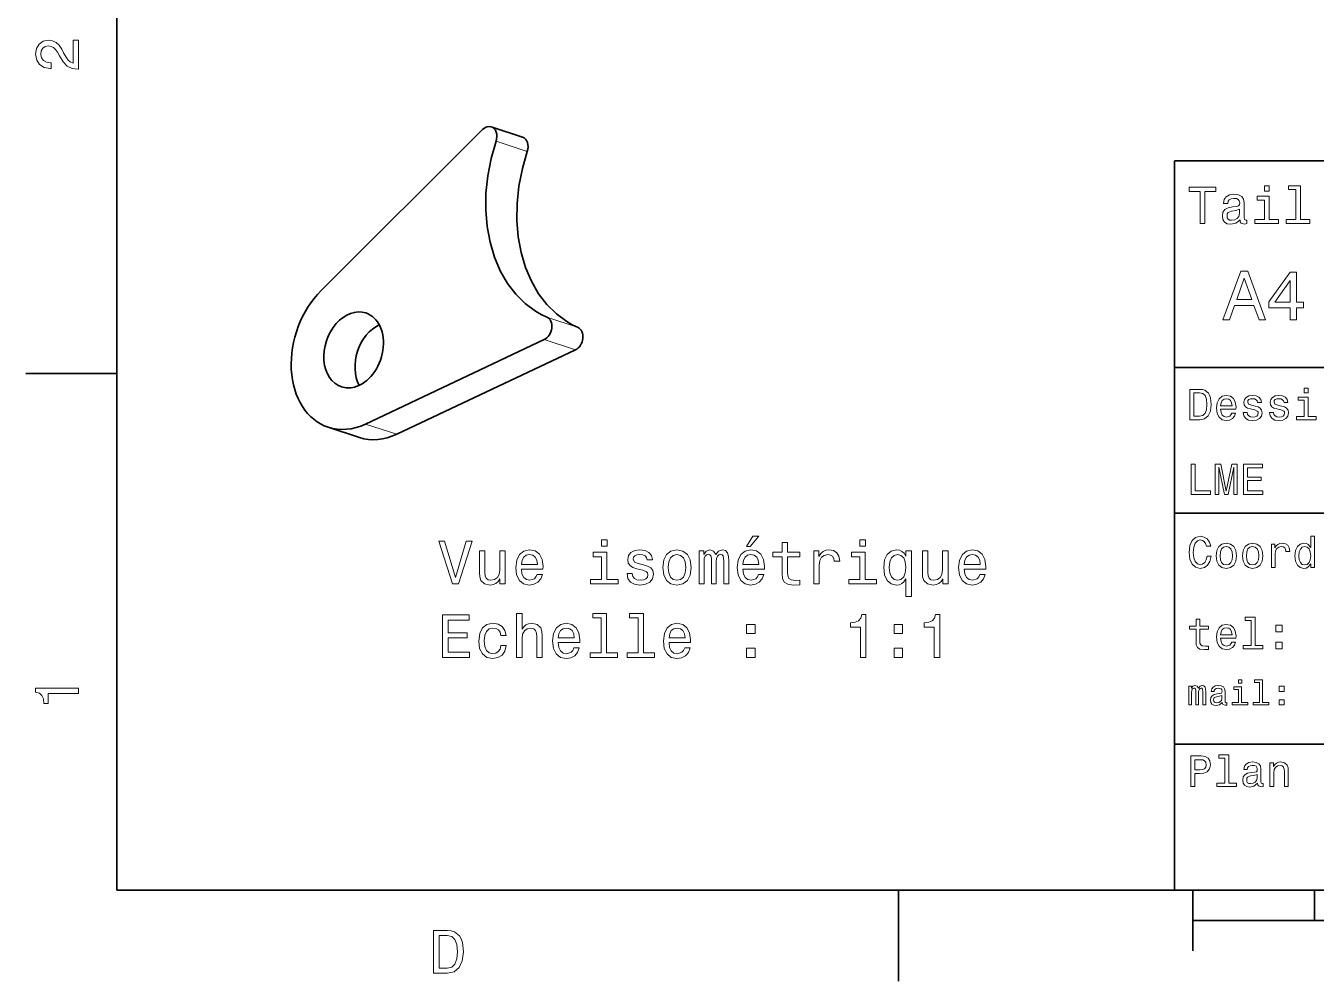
# Model space of a CAD drawing. Extents: x 0 to 297, y 0 to 210.
# Drawn here: x 2.5 to 108.7, y 2.5 to 81.1 of the extents above; entities that cross this region are included whole.
import ezdxf

# ---------------------------------------------------------------- set-up
doc = ezdxf.new("R2010")
doc.units = 0

msp = doc.modelspace()

# ---------------------------------------------------------------- linework, layer by layer
at = {"color": 7, "lineweight": 35}
for p, q in [((10, 200), (10, 10)), ((97, 10), (97, 70)), ((97, 70), (287, 70)), ((97, 53), (162, 53)), ((97, 41), (162, 41)), ((97, 22), (162, 22)), ((10, 10), (287, 10)), ((97, 10), (287, 10)), ((98.5, 7.5), (198.5, 7.5))]:
    msp.add_line(p, q, dxfattribs=at)
at = {"color": 7, "lineweight": 35, "ltscale": 0.469437}
msp.add_line((40.081333, 72.571098), (26.785742, 59.311348), dxfattribs=at)
at = {"color": 7, "lineweight": 35, "ltscale": 0.067528}
for p, q in [((43.36031, 71.947716), (40.794922, 72.793236)), ((29.937737, 47.227547), (27.372349, 48.073063))]:
    msp.add_line(p, q, dxfattribs=at)
at = {"color": 7, "lineweight": 13, "ltscale": 0.067528}
for p, q in [((43.747643, 70.766594), (41.182255, 71.612106)), ((47.925758, 56.286495), (45.360374, 57.132011)), ((47.713638, 54.443577), (45.148251, 55.289093)), ((30.446621, 48.337955), (33.012009, 47.492435))]:
    msp.add_line(p, q, dxfattribs=at)
at = {"color": 7, "lineweight": 35, "ltscale": 0.406553}
for p, q in [((30.446621, 48.337955), (45.148251, 55.289093)), ((33.012009, 47.492435), (47.713638, 54.443577))]:
    msp.add_line(p, q, dxfattribs=at)
at = {"color": 7, "lineweight": 35, "ltscale": 0.1875}
for p, q in [((10, 52.5), (2.5, 52.5)), ((74.300003, 10), (74.300003, 2.5))]:
    msp.add_line(p, q, dxfattribs=at)
at = {"color": 7, "lineweight": 35, "ltscale": 0.125}
msp.add_line((98.5, 10), (98.5, 5), dxfattribs=at)
at = {"color": 7, "lineweight": 35, "ltscale": 0.0625}
msp.add_line((108.5, 10), (108.5, 7.5), dxfattribs=at)
at = {"color": 7, "lineweight": 13}
for points in [[(6.833213, 77.519447), (6.833213, 79.925072), (6.399496, 79.925072), (6.399496, 78.023773), (6.162464, 78.129684), (5.965778, 78.311241), (5.607709, 78.871033), (5.456412, 79.168587), (5.239553, 79.501442), (4.987392, 79.738472), (4.689842, 79.874641), (4.351945, 79.925072), (3.928314, 79.839333), (3.595461, 79.602303), (3.383646, 79.239189), (3.307997, 78.770172), (3.393732, 78.286018), (3.630764, 77.91787), (4.009006, 77.680832), (4.508286, 77.600143), (4.578891, 77.600143), (4.578891, 78.059074), (4.538545, 78.059074), (4.195605, 78.104462), (3.943444, 78.240631), (3.782061, 78.457489), (3.726585, 78.744957), (3.777017, 79.03746), (3.903098, 79.254318), (4.099784, 79.395531), (4.346902, 79.445961), (4.578891, 79.41066), (4.775577, 79.314842), (4.947046, 79.153458), (5.098343, 78.931557), (5.259727, 78.634003), (5.572406, 78.139771), (5.90526, 77.791786), (6.308718, 77.585014), (6.818084, 77.519447)], [(104.786743, 67.940918), (104.384727, 67.940918), (104.384727, 67.508644), (104.786743, 67.508644)], [(106.969742, 67.621033), (106.969742, 65.157059), (106.187317, 65.157059), (106.187317, 64.837173), (108.128242, 64.837173), (108.128242, 65.157059), (107.350143, 65.157059), (107.350143, 67.940918), (106.373199, 67.940918), (106.373199, 67.621033)], [(99.102303, 64.837173), (99.5, 64.837173), (99.5, 67.47406), (100.407784, 67.47406), (100.407784, 67.837173), (98.190201, 67.837173), (98.190201, 67.47406), (99.102303, 67.47406)], [(102.387611, 65.139771), (102.387611, 65.126801), (102.409225, 64.979828), (102.47406, 64.876076), (102.746399, 64.793945), (102.958214, 64.828529), (102.958214, 65.122475), (102.867432, 65.109505), (102.746399, 65.165703), (102.724785, 65.338615), (102.724785, 66.540344), (102.672913, 66.84726), (102.521614, 67.0634), (102.257927, 67.193085), (101.886169, 67.240631), (101.523056, 67.188759), (101.255043, 67.041786), (101.086456, 66.812675), (101.030258, 66.510086), (101.030258, 66.484146), (101.371758, 66.484146), (101.402016, 66.665703), (101.497116, 66.795387), (101.65274, 66.873199), (101.873199, 66.903458), (102.085014, 66.881844), (102.236313, 66.817001), (102.327087, 66.704605), (102.357346, 66.548988), (102.340057, 66.367432), (102.270897, 66.276657), (102.097984, 66.233429), (101.773773, 66.198845), (101.402016, 66.121033), (101.138329, 65.982704), (100.982712, 65.766571), (100.935158, 65.446686), (100.978386, 65.161385), (101.112389, 64.949562), (101.328529, 64.815559), (101.626801, 64.768013), (102.028816, 64.858788)], [(104.773773, 65.157059), (104.773773, 67.080688), (103.796829, 67.080688), (103.796829, 66.756485), (104.393372, 66.756485), (104.393372, 65.157059), (103.615273, 65.157059), (103.615273, 64.837173), (105.560516, 64.837173), (105.560516, 65.157059)], [(102.344383, 65.649857), (102.292511, 65.425072), (102.154182, 65.252159), (101.946686, 65.139771), (101.691643, 65.100861), (101.527374, 65.122475), (101.41066, 65.191643), (101.337173, 65.312675), (101.315559, 65.481262), (101.332855, 65.632561), (101.402016, 65.740631), (101.678673, 65.861671), (102.028816, 65.913544), (102.344383, 66.017288)], [(100.982712, 56.9049), (101.51297, 56.9049), (101.933716, 58.080692), (103.530258, 58.080692), (103.951012, 56.9049), (104.492798, 56.9049), (103.028816, 60.910664), (102.440926, 60.910664)], [(106.521614, 56.9049), (107.040344, 56.9049), (107.040344, 57.896255), (107.610954, 57.896255), (107.610954, 58.357349), (107.040344, 58.357349), (107.040344, 60.818443), (106.515854, 60.818443), (104.763687, 58.403458), (104.763687, 57.896255), (106.521614, 57.896255)], [(102.118156, 58.570606), (102.734871, 60.334293), (103.351585, 58.570606)], [(105.247841, 58.357349), (106.521614, 60.149857), (106.521614, 58.357349)], [(99.080688, 51.190563), (98.248558, 51.190563), (98.248558, 48.690563), (99.080688, 48.690563), (99.473343, 48.769814), (99.765129, 49.011169), (99.945244, 49.40382), (100.010086, 49.940563), (99.952446, 50.488113), (99.880402, 50.70425), (99.779541, 50.877163), (99.487755, 51.111313), (99.296829, 51.168949)], [(107.992798, 51.27702), (107.657784, 51.27702), (107.657784, 50.916786), (107.992798, 50.916786)], [(99.055473, 50.891571), (99.329254, 50.837536), (99.516571, 50.671829), (99.628242, 50.376442), (99.664268, 49.940563), (99.624641, 49.519093), (99.51297, 49.223705), (99.322044, 49.047192), (99.055473, 48.989555), (98.583572, 48.989555), (98.583572, 50.891571)], [(100.784584, 49.565922), (102.052597, 49.565922), (102.056198, 49.713619), (101.998558, 50.127884), (101.840057, 50.437683), (101.587898, 50.625), (101.252884, 50.693443), (100.925072, 50.621399), (100.672913, 50.41967), (100.510803, 50.091862), (100.453171, 49.659584), (100.507202, 49.216499), (100.669312, 48.892292), (100.91787, 48.690563), (101.242073, 48.62212), (101.523056, 48.668949), (101.753601, 48.791428), (101.922913, 48.98595), (102.020172, 49.245319), (101.706772, 49.245319), (101.64193, 49.101227), (101.548271, 48.993156), (101.2817, 48.9067), (101.07637, 48.946327), (100.921471, 49.072407), (100.820602, 49.27774), (100.784584, 49.555115)], [(100.784584, 49.832493), (100.824211, 50.081055), (100.921471, 50.264771), (101.069168, 50.376442), (101.263687, 50.416069), (101.454613, 50.376442), (101.602303, 50.264771), (101.69236, 50.081055), (101.724785, 49.832493)], [(103.623199, 49.818085), (103.317001, 49.890129), (103.090057, 49.972984), (103.014412, 50.142292), (103.036026, 50.261169), (103.111671, 50.347622), (103.234146, 50.401657), (103.41066, 50.423271), (103.579971, 50.401657), (103.713257, 50.336815), (103.799713, 50.239555), (103.835732, 50.109871), (104.145531, 50.109871), (104.145531, 50.117077), (104.091499, 50.351227), (103.943802, 50.534943), (103.713257, 50.650219), (103.41066, 50.693443), (103.104469, 50.650219), (102.881126, 50.531342), (102.740631, 50.354828), (102.697403, 50.131485), (102.729828, 49.915348), (102.830688, 49.76405), (102.996399, 49.655983), (103.237755, 49.580334), (103.590775, 49.493877), (103.806915, 49.40382), (103.864555, 49.331772), (103.886169, 49.223705), (103.853745, 49.09042), (103.767288, 48.989555), (103.626801, 48.924713), (103.439484, 48.903099), (103.241356, 48.924713), (103.09726, 49.000362), (103, 49.122841), (102.960373, 49.292149), (102.654175, 49.292149), (102.704613, 49.003963), (102.852303, 48.795029), (103.086456, 48.668949), (103.41066, 48.62212), (103.749283, 48.668949), (103.997841, 48.795029), (104.149139, 48.996758), (104.203171, 49.259727), (104.163544, 49.486671), (104.051872, 49.641571), (103.868156, 49.742435)], [(105.791786, 49.818085), (105.485588, 49.890129), (105.258644, 49.972984), (105.182999, 50.142292), (105.204613, 50.261169), (105.280258, 50.347622), (105.40274, 50.401657), (105.579254, 50.423271), (105.748558, 50.401657), (105.881844, 50.336815), (105.9683, 50.239555), (106.004326, 50.109871), (106.314117, 50.109871), (106.314117, 50.117077), (106.260086, 50.351227), (106.112396, 50.534943), (105.881844, 50.650219), (105.579254, 50.693443), (105.273056, 50.650219), (105.049713, 50.531342), (104.909225, 50.354828), (104.865997, 50.131485), (104.898415, 49.915348), (104.999283, 49.76405), (105.164986, 49.655983), (105.406342, 49.580334), (105.759369, 49.493877), (105.975502, 49.40382), (106.033142, 49.331772), (106.054756, 49.223705), (106.022339, 49.09042), (105.935883, 48.989555), (105.795387, 48.924713), (105.60807, 48.903099), (105.409943, 48.924713), (105.265854, 49.000362), (105.168587, 49.122841), (105.12896, 49.292149), (104.822769, 49.292149), (104.873199, 49.003963), (105.020897, 48.795029), (105.255043, 48.668949), (105.579254, 48.62212), (105.91787, 48.668949), (106.166428, 48.795029), (106.317726, 48.996758), (106.371758, 49.259727), (106.33213, 49.486671), (106.220459, 49.641571), (106.036743, 49.742435)], [(107.981987, 48.957134), (107.981987, 50.560158), (107.16787, 50.560158), (107.16787, 50.289986), (107.664986, 50.289986), (107.664986, 48.957134), (107.016571, 48.957134), (107.016571, 48.690563), (108.637611, 48.690563), (108.637611, 48.957134)], [(98.353027, 42.530979), (99.959656, 42.530979), (99.959656, 42.833572), (98.684441, 42.833572), (98.684441, 45.030979), (98.353027, 45.030979)], [(100.352303, 42.530979), (100.629684, 42.530979), (100.629684, 44.80043), (101.097984, 42.530979), (101.407784, 42.530979), (101.872482, 44.80043), (101.872482, 42.530979), (102.153458, 42.530979), (102.153458, 45.030979), (101.713974, 45.030979), (101.252884, 42.826366), (100.795387, 45.030979), (100.352303, 45.030979)], [(102.664986, 42.530979), (104.25, 42.530979), (104.25, 42.833572), (102.996399, 42.833572), (102.996399, 43.680115), (104.113113, 43.680115), (104.113113, 43.979107), (102.996399, 43.979107), (102.996399, 44.728386), (104.221184, 44.728386), (104.221184, 45.030979), (102.664986, 45.030979)], [(38.727642, 38.690613), (37.850121, 35.710064), (36.94738, 38.690613), (36.468273, 38.690613), (37.597958, 35.18557), (38.10228, 35.18557), (39.206749, 38.690613)], [(50.322021, 38.806606), (49.853001, 38.806606), (49.853001, 38.302284), (50.322021, 38.302284)], [(61.790321, 38.26194), (62.087872, 38.26194), (62.788879, 39.119286), (62.294643, 39.119286)], [(64.725479, 37.424763), (64.725479, 36.068134), (64.755737, 35.629375), (64.89695, 35.326778), (65.179367, 35.150269), (65.658478, 35.089748), (66.182968, 35.114964), (66.182968, 35.498249), (65.799683, 35.467991), (65.451706, 35.508335), (65.265106, 35.634418), (65.18441, 35.846233), (65.169281, 36.143784), (65.169281, 37.424763), (66.182968, 37.424763), (66.182968, 37.803005), (65.169281, 37.803005), (65.169281, 38.594791), (64.725479, 38.594791), (64.725479, 37.803005), (63.958908, 37.803005), (63.958908, 37.424763)], [(71.574181, 38.806606), (71.105164, 38.806606), (71.105164, 38.302284), (71.574181, 38.302284)], [(99.66787, 37.460373), (99.595818, 37.15778), (99.476944, 36.941643), (99.311241, 36.808357), (99.116714, 36.765129), (98.882568, 36.829971), (98.698845, 37.024494), (98.57637, 37.341499), (98.536743, 37.780979), (98.57637, 38.216858), (98.695244, 38.537464), (98.87896, 38.731987), (99.116714, 38.80043), (99.289627, 38.764408), (99.437317, 38.663544), (99.552597, 38.501442), (99.631844, 38.278099), (99.97406, 38.278099), (99.865997, 38.620316), (99.678673, 38.879681), (99.422913, 39.041786), (99.116714, 39.099422), (98.734871, 39.009365), (98.443085, 38.757202), (98.25576, 38.342937), (98.190926, 37.780979), (98.25576, 37.219021), (98.443085, 36.804756), (98.734871, 36.548992), (99.116714, 36.462536), (99.451729, 36.530979), (99.721901, 36.721901), (99.912827, 37.035301), (100.013687, 37.460373)], [(100.413544, 37.496399), (100.471184, 37.056915), (100.636887, 36.732708), (100.899857, 36.530979), (101.252884, 36.462536), (101.602303, 36.530979), (101.865273, 36.729107), (102.030983, 37.053314), (102.092216, 37.496399), (102.030983, 37.935879), (101.865273, 38.263687), (101.602303, 38.461815), (101.252884, 38.533859), (100.899857, 38.461815), (100.636887, 38.260086), (100.471184, 37.935879)], [(100.737755, 37.5), (100.770172, 37.824207), (100.87104, 38.058357), (101.033142, 38.20245), (101.252884, 38.25288), (101.469017, 38.20245), (101.631126, 38.061958), (101.731987, 37.824207), (101.768013, 37.5), (101.731987, 37.172188), (101.631126, 36.934437), (101.469017, 36.790344), (101.252884, 36.743515), (101.033142, 36.790344), (100.87104, 36.934437), (100.770172, 37.172188)], [(102.58213, 37.496399), (102.639771, 37.056915), (102.805473, 36.732708), (103.068443, 36.530979), (103.421471, 36.462536), (103.770897, 36.530979), (104.033859, 36.729107), (104.19957, 37.053314), (104.260803, 37.496399), (104.19957, 37.935879), (104.033859, 38.263687), (103.770897, 38.461815), (103.421471, 38.533859), (103.068443, 38.461815), (102.805473, 38.260086), (102.639771, 37.935879)], [(102.906342, 37.5), (102.938759, 37.824207), (103.039627, 38.058357), (103.201729, 38.20245), (103.421471, 38.25288), (103.637611, 38.20245), (103.799713, 38.061958), (103.900574, 37.824207), (103.9366, 37.5), (103.900574, 37.172188), (103.799713, 36.934437), (103.637611, 36.790344), (103.421471, 36.743515), (103.201729, 36.790344), (103.039627, 36.934437), (102.938759, 37.172188)], [(104.963257, 36.530979), (105.280258, 36.530979), (105.280258, 37.636887), (105.312683, 37.903458), (105.409943, 38.094379), (105.568443, 38.209652), (105.780983, 38.249279), (105.939484, 38.224064), (106.058357, 38.152016), (106.130402, 38.029537), (106.155617, 37.863831), (106.476227, 37.863831), (106.432999, 38.155621), (106.314117, 38.364552), (106.115997, 38.490635), (105.845825, 38.533859), (105.662102, 38.505043), (105.503601, 38.432995), (105.363113, 38.310516), (105.251442, 38.144814), (105.251442, 38.465416), (104.963257, 38.465416)], [(108.201729, 36.829971), (108.201729, 36.530979), (108.51873, 36.530979), (108.51873, 39.117435), (108.20533, 39.117435), (108.20533, 38.170029), (107.963974, 38.443802), (107.816284, 38.508644), (107.646973, 38.533859), (107.340775, 38.461815), (107.103027, 38.260086), (106.948128, 37.935879), (106.894089, 37.5), (106.948128, 37.064121), (107.103027, 36.736309), (107.340775, 36.530979), (107.646973, 36.462536), (107.816284, 36.487751), (107.967575, 36.552593)], [(107.701012, 38.249279), (107.909943, 38.198845), (108.068443, 38.058357), (108.162102, 37.824207), (108.198128, 37.5), (108.162102, 37.172188), (108.068443, 36.938038), (107.909943, 36.793949), (107.701012, 36.747116), (107.502884, 36.793949), (107.351585, 36.938038), (107.250717, 37.175793), (107.2183, 37.5), (107.250717, 37.820606), (107.351585, 38.054756), (107.502884, 38.198845)], [(41.930092, 37.893784), (41.486286, 37.893784), (41.486286, 36.330383), (41.435852, 35.96727), (41.2896, 35.705021), (41.062656, 35.54364), (40.765106, 35.493206), (40.528072, 35.533554), (40.376778, 35.654591), (40.291042, 35.861362), (40.27087, 36.15387), (40.27087, 37.893784), (39.827065, 37.893784), (39.827065, 36.113525), (39.842194, 35.755455), (39.938015, 35.457905), (40.230522, 35.18557), (40.699543, 35.089748), (40.951706, 35.12505), (41.168564, 35.215828), (41.355164, 35.372169), (41.506458, 35.599113), (41.506458, 35.18557), (41.930092, 35.18557)], [(43.266544, 36.411076), (45.041763, 36.411076), (45.046806, 36.617847), (44.966114, 37.197819), (44.744209, 37.631535), (44.391186, 37.893784), (43.922165, 37.989605), (43.46323, 37.888741), (43.110207, 37.606319), (42.883259, 37.147385), (42.80257, 36.542198), (42.878216, 35.921883), (43.105164, 35.467991), (43.453144, 35.18557), (43.907036, 35.089748), (44.300407, 35.155312), (44.623173, 35.326778), (44.860207, 35.599113), (44.996372, 35.962227), (44.557613, 35.962227), (44.466835, 35.760498), (44.335709, 35.6092), (43.962509, 35.488163), (43.675049, 35.54364), (43.458187, 35.720154), (43.316978, 36.007614), (43.266544, 36.395943)], [(43.266544, 36.784271), (43.322021, 37.132256), (43.458187, 37.389462), (43.664963, 37.545799), (43.937294, 37.601276), (44.204586, 37.545799), (44.411358, 37.389462), (44.537437, 37.132256), (44.582829, 36.784271)], [(50.306892, 35.558769), (50.306892, 37.803005), (49.167122, 37.803005), (49.167122, 37.424763), (49.863087, 37.424763), (49.863087, 35.558769), (48.955307, 35.558769), (48.955307, 35.18557), (51.224758, 35.18557), (51.224758, 35.558769)], [(53.312656, 36.764099), (52.88398, 36.864964), (52.566257, 36.980957), (52.46035, 37.217991), (52.490608, 37.384418), (52.596519, 37.505455), (52.767986, 37.581104), (53.015106, 37.611362), (53.252136, 37.581104), (53.438736, 37.490326), (53.559776, 37.354156), (53.610207, 37.1726), (54.043922, 37.1726), (54.043922, 37.18269), (53.968277, 37.510498), (53.761505, 37.767704), (53.438736, 37.929085), (53.015106, 37.989605), (52.586433, 37.929085), (52.27375, 37.762657), (52.077065, 37.515541), (52.016548, 37.202862), (52.061935, 36.900269), (52.203144, 36.68845), (52.435135, 36.537155), (52.773029, 36.431248), (53.267265, 36.310211), (53.569862, 36.184128), (53.650551, 36.083263), (53.680809, 35.931969), (53.635422, 35.745369), (53.514385, 35.604156), (53.317699, 35.513378), (53.05545, 35.48312), (52.778076, 35.513378), (52.576344, 35.619286), (52.440178, 35.790756), (52.384701, 36.02779), (51.956028, 36.02779), (52.026634, 35.624332), (52.233406, 35.331825), (52.561214, 35.155312), (53.015106, 35.089748), (53.489166, 35.155312), (53.837151, 35.331825), (54.048965, 35.614243), (54.124615, 35.982399), (54.069138, 36.300121), (53.9128, 36.516983), (53.655594, 36.658192)], [(54.891186, 36.537155), (54.971878, 35.921883), (55.203865, 35.467991), (55.572021, 35.18557), (56.066257, 35.089748), (56.55545, 35.18557), (56.923607, 35.462948), (57.155594, 35.91684), (57.241329, 36.537155), (57.155594, 37.152428), (56.923607, 37.611362), (56.55545, 37.888741), (56.066257, 37.989605), (55.572021, 37.888741), (55.203865, 37.606319), (54.971878, 37.152428)], [(55.345078, 36.542198), (55.390465, 36.99609), (55.531677, 37.323898), (55.758621, 37.525627), (56.066257, 37.596233), (56.368851, 37.525627), (56.595795, 37.328941), (56.737007, 36.99609), (56.787437, 36.542198), (56.737007, 36.083263), (56.595795, 35.750412), (56.368851, 35.548683), (56.066257, 35.48312), (55.758621, 35.548683), (55.531677, 35.750412), (55.390465, 36.083263)], [(57.881821, 35.18557), (58.290321, 35.18557), (58.290321, 36.99609), (58.315536, 37.268421), (58.39119, 37.465107), (58.507179, 37.581104), (58.658478, 37.626492), (58.779518, 37.586147), (58.860207, 37.485283), (58.900551, 37.313812), (58.91568, 37.086868), (58.91568, 35.18557), (59.298965, 35.18557), (59.298965, 36.99609), (59.324184, 37.263378), (59.399834, 37.460064), (59.52087, 37.581104), (59.672165, 37.626492), (59.793205, 37.586147), (59.873894, 37.485283), (59.924328, 37.086868), (59.924328, 35.18557), (60.332832, 35.18557), (60.332832, 37.056606), (60.307613, 37.444935), (60.226921, 37.742485), (60.065536, 37.924042), (59.803291, 37.989605), (59.495651, 37.888741), (59.258621, 37.596233), (59.072021, 37.883698), (58.759342, 37.989605), (58.471878, 37.888741), (58.275192, 37.606319), (58.275192, 37.893784), (57.881821, 37.893784)], [(61.482685, 36.411076), (63.2579, 36.411076), (63.262943, 36.617847), (63.182251, 37.197819), (62.96035, 37.631535), (62.607323, 37.893784), (62.138306, 37.989605), (61.679371, 37.888741), (61.326347, 37.606319), (61.0994, 37.147385), (61.018707, 36.542198), (61.094357, 35.921883), (61.321301, 35.467991), (61.669285, 35.18557), (62.123177, 35.089748), (62.516548, 35.155312), (62.839314, 35.326778), (63.076347, 35.599113), (63.212509, 35.962227), (62.77375, 35.962227), (62.682972, 35.760498), (62.551849, 35.6092), (62.17865, 35.488163), (61.891186, 35.54364), (61.674328, 35.720154), (61.533119, 36.007614), (61.482685, 36.395943)], [(61.482685, 36.784271), (61.538162, 37.132256), (61.674328, 37.389462), (61.8811, 37.545799), (62.153435, 37.601276), (62.420723, 37.545799), (62.627495, 37.389462), (62.753578, 37.132256), (62.798965, 36.784271)], [(67.332825, 35.18557), (67.776627, 35.18557), (67.776627, 36.733841), (67.822021, 37.10704), (67.958191, 37.374329), (68.180092, 37.535713), (68.477638, 37.59119), (68.699539, 37.555885), (68.865967, 37.455021), (68.966827, 37.283554), (69.002136, 37.051563), (69.450981, 37.051563), (69.390465, 37.460064), (69.224037, 37.752571), (68.946655, 37.929085), (68.56842, 37.989605), (68.311211, 37.949257), (68.08931, 37.848392), (67.892624, 37.676926), (67.736282, 37.444935), (67.736282, 37.893784), (67.332825, 37.893784)], [(71.559052, 35.558769), (71.559052, 37.803005), (70.419281, 37.803005), (70.419281, 37.424763), (71.11525, 37.424763), (71.11525, 35.558769), (70.207466, 35.558769), (70.207466, 35.18557), (72.476913, 35.18557), (72.476913, 35.558769)], [(74.90271, 37.475197), (74.746368, 37.702141), (74.569855, 37.863525), (74.363083, 37.9543), (74.126053, 37.989605), (73.69738, 37.888741), (73.364525, 37.606319), (73.147667, 37.152428), (73.072021, 36.542198), (73.147667, 35.926926), (73.364525, 35.473034), (73.69738, 35.18557), (74.126053, 35.089748), (74.363083, 35.120007), (74.564819, 35.205742), (74.741325, 35.362083), (74.90271, 35.599113), (74.90271, 34.136578), (75.346512, 34.136578), (75.346512, 37.893784), (74.90271, 37.893784)], [(73.525909, 36.542198), (73.571297, 36.991047), (73.712509, 37.318855), (73.924324, 37.520584), (74.201706, 37.59119), (74.494209, 37.520584), (74.71611, 37.323898), (74.847229, 36.99609), (74.897667, 36.542198), (74.847229, 36.083263), (74.71611, 35.755455), (74.494209, 35.553726), (74.201706, 35.488163), (73.924324, 35.553726), (73.712509, 35.755455), (73.571297, 36.088306)], [(78.362366, 37.893784), (77.918564, 37.893784), (77.918564, 36.330383), (77.868126, 35.96727), (77.721878, 35.705021), (77.494926, 35.54364), (77.197372, 35.493206), (76.960342, 35.533554), (76.809052, 35.654591), (76.723312, 35.861362), (76.70314, 36.15387), (76.70314, 37.893784), (76.259338, 37.893784), (76.259338, 36.113525), (76.274467, 35.755455), (76.370285, 35.457905), (76.662796, 35.18557), (77.131821, 35.089748), (77.383972, 35.12505), (77.600838, 35.215828), (77.78743, 35.372169), (77.938736, 35.599113), (77.938736, 35.18557), (78.362366, 35.18557)], [(79.698822, 36.411076), (81.47403, 36.411076), (81.47908, 36.617847), (81.398384, 37.197819), (81.176483, 37.631535), (80.823456, 37.893784), (80.354439, 37.989605), (79.895508, 37.888741), (79.54248, 37.606319), (79.315536, 37.147385), (79.23484, 36.542198), (79.310486, 35.921883), (79.53743, 35.467991), (79.885422, 35.18557), (80.33931, 35.089748), (80.732681, 35.155312), (81.05545, 35.326778), (81.29248, 35.599113), (81.42865, 35.962227), (80.989883, 35.962227), (80.899109, 35.760498), (80.767982, 35.6092), (80.394783, 35.488163), (80.107315, 35.54364), (79.890457, 35.720154), (79.749252, 36.007614), (79.698822, 36.395943)], [(79.698822, 36.784271), (79.754288, 37.132256), (79.890457, 37.389462), (80.097229, 37.545799), (80.369568, 37.601276), (80.636856, 37.545799), (80.843628, 37.389462), (80.969711, 37.132256), (81.015099, 36.784271)], [(36.791042, 29.138741), (39.010063, 29.138741), (39.010063, 29.562372), (37.25502, 29.562372), (37.25502, 30.74753), (38.81842, 30.74753), (38.81842, 31.166119), (37.25502, 31.166119), (37.25502, 32.215111), (38.969715, 32.215111), (38.969715, 32.638741), (36.791042, 32.638741)], [(41.566978, 30.949259), (42.005737, 30.949259), (41.914963, 31.352718), (41.698101, 31.670441), (41.360207, 31.867126), (40.921444, 31.942776), (40.437294, 31.841911), (40.069138, 31.55949), (39.837151, 31.100555), (39.756458, 30.485283), (39.832108, 29.875051), (40.059052, 29.421162), (40.417122, 29.138741), (40.906315, 29.042919), (41.340034, 29.118568), (41.677929, 29.330383), (41.909916, 29.663237), (42.01078, 30.10704), (41.587151, 30.10704), (41.511501, 29.824619), (41.370293, 29.612804), (41.168564, 29.48168), (40.921444, 29.441334), (40.613808, 29.506897), (40.391907, 29.708626), (40.255737, 30.036434), (40.21035, 30.500412), (40.255737, 30.954302), (40.39695, 31.282112), (40.623894, 31.483841), (40.921444, 31.554447), (41.183693, 31.509058), (41.380379, 31.393063), (41.511501, 31.20142)], [(42.878216, 29.138741), (43.322021, 29.138741), (43.322021, 30.702141), (43.367409, 31.060211), (43.513664, 31.322458), (43.740608, 31.483841), (44.043201, 31.544361), (44.285278, 31.493927), (44.436577, 31.357761), (44.512222, 31.130816), (44.537437, 30.828222), (44.537437, 29.138741), (44.981243, 29.138741), (44.981243, 30.919001), (44.961071, 31.277069), (44.870293, 31.574619), (44.572742, 31.846954), (44.108765, 31.942776), (43.856606, 31.907473), (43.639744, 31.811651), (43.458187, 31.660355), (43.322021, 31.453583), (43.322021, 32.759777), (42.878216, 32.759777)], [(46.302567, 30.364244), (48.077785, 30.364244), (48.082829, 30.571016), (48.002136, 31.150988), (47.780235, 31.584705), (47.427208, 31.846954), (46.958187, 31.942776), (46.499256, 31.841911), (46.146229, 31.55949), (45.919285, 31.100555), (45.838593, 30.495369), (45.914242, 29.875051), (46.141186, 29.421162), (46.489166, 29.138741), (46.943058, 29.042919), (47.33643, 29.10848), (47.659195, 29.279951), (47.896229, 29.552286), (48.032394, 29.915398), (47.593636, 29.915398), (47.502857, 29.713669), (47.371735, 29.562372), (46.998535, 29.441334), (46.711071, 29.496809), (46.494209, 29.673323), (46.353001, 29.960787), (46.302567, 30.349115)], [(49.832829, 32.386578), (49.832829, 29.51194), (48.920006, 29.51194), (48.920006, 29.138741), (51.184414, 29.138741), (51.184414, 29.51194), (50.276634, 29.51194), (50.276634, 32.759777), (49.136864, 32.759777), (49.136864, 32.386578)], [(52.868851, 32.386578), (52.868851, 29.51194), (51.956028, 29.51194), (51.956028, 29.138741), (54.220436, 29.138741), (54.220436, 29.51194), (53.312656, 29.51194), (53.312656, 32.759777), (52.172886, 32.759777), (52.172886, 32.386578)], [(55.410637, 30.364244), (57.185852, 30.364244), (57.190895, 30.571016), (57.110207, 31.150988), (56.888306, 31.584705), (56.535278, 31.846954), (56.066257, 31.942776), (55.607323, 31.841911), (55.254299, 31.55949), (55.027351, 31.100555), (54.946663, 30.495369), (55.022308, 29.875051), (55.249252, 29.421162), (55.597237, 29.138741), (56.051128, 29.042919), (56.4445, 29.10848), (56.767265, 29.279951), (57.004299, 29.552286), (57.140465, 29.915398), (56.701706, 29.915398), (56.610924, 29.713669), (56.479805, 29.562372), (56.106606, 29.441334), (55.819138, 29.496809), (55.60228, 29.673323), (55.461071, 29.960787), (55.410637, 30.349115)], [(61.790321, 31.095512), (62.486286, 31.095512), (62.486286, 31.846954), (61.790321, 31.846954)], [(71.155594, 29.138741), (71.614525, 29.138741), (71.614525, 32.663956), (71.271591, 32.663956), (71.180809, 32.356319), (70.999252, 32.149548), (70.721878, 32.028511), (70.338593, 31.988165), (70.338593, 31.630095), (71.155594, 31.630095)], [(73.93441, 31.095512), (74.630371, 31.095512), (74.630371, 31.846954), (73.93441, 31.846954)], [(77.227638, 29.138741), (77.686569, 29.138741), (77.686569, 32.663956), (77.343628, 32.663956), (77.252853, 32.356319), (77.071297, 32.149548), (76.793915, 32.028511), (76.410629, 31.988165), (76.410629, 31.630095), (77.227638, 31.630095)], [(98.763687, 31.449568), (98.763687, 30.480547), (98.785301, 30.167147), (98.886169, 29.951008), (99.087898, 29.824926), (99.430115, 29.7817), (99.804756, 29.799711), (99.804756, 30.073486), (99.530983, 30.051872), (99.282417, 30.08069), (99.149132, 30.170748), (99.091499, 30.322046), (99.080688, 30.534582), (99.080688, 31.449568), (99.804756, 31.449568), (99.804756, 31.71974), (99.080688, 31.71974), (99.080688, 32.285301), (98.763687, 32.285301), (98.763687, 31.71974), (98.216141, 31.71974), (98.216141, 31.449568)], [(100.784584, 30.725504), (102.052597, 30.725504), (102.056198, 30.873198), (101.998558, 31.287464), (101.840057, 31.597261), (101.587898, 31.784582), (101.252884, 31.853025), (100.925072, 31.780979), (100.672913, 31.57925), (100.510803, 31.25144), (100.453171, 30.819164), (100.507202, 30.37608), (100.669312, 30.051872), (100.91787, 29.850143), (101.242073, 29.7817), (101.523056, 29.828529), (101.753601, 29.951008), (101.922913, 30.145533), (102.020172, 30.404898), (101.706772, 30.404898), (101.64193, 30.260807), (101.548271, 30.152737), (101.2817, 30.066282), (101.07637, 30.105907), (100.921471, 30.231987), (100.820602, 30.437319), (100.784584, 30.714697)], [(103.306198, 32.170029), (103.306198, 30.116714), (102.654175, 30.116714), (102.654175, 29.850143), (104.271614, 29.850143), (104.271614, 30.116714), (103.623199, 30.116714), (103.623199, 32.4366), (102.809074, 32.4366), (102.809074, 32.170029)], [(46.302567, 30.737444), (46.358044, 31.085426), (46.494209, 31.34263), (46.700985, 31.49897), (46.97332, 31.554447), (47.240608, 31.49897), (47.44738, 31.34263), (47.573463, 31.085426), (47.618851, 30.737444)], [(55.410637, 30.737444), (55.466114, 31.085426), (55.60228, 31.34263), (55.809052, 31.49897), (56.08139, 31.554447), (56.348679, 31.49897), (56.55545, 31.34263), (56.681534, 31.085426), (56.726921, 30.737444)], [(100.784584, 30.992075), (100.824211, 31.240633), (100.921471, 31.424351), (101.069168, 31.536022), (101.263687, 31.575647), (101.454613, 31.536022), (101.602303, 31.424351), (101.69236, 31.240633), (101.724785, 30.992075)], [(105.341499, 31.247837), (105.838615, 31.247837), (105.838615, 31.784582), (105.341499, 31.784582)], [(61.790321, 29.138741), (62.486286, 29.138741), (62.486286, 29.890181), (61.790321, 29.890181)], [(73.93441, 29.138741), (74.630371, 29.138741), (74.630371, 29.890181), (73.93441, 29.890181)], [(105.341499, 29.850143), (105.838615, 29.850143), (105.838615, 30.386887), (105.341499, 30.386887)], [(6.833213, 26.159222), (6.833213, 26.618156), (3.307997, 26.618156), (3.307997, 26.275217), (3.615634, 26.184439), (3.822406, 26.002882), (3.943444, 25.725506), (3.98379, 25.34222), (4.341859, 25.34222), (4.341859, 26.159222)], [(98.170029, 25.224785), (98.403458, 25.224785), (98.403458, 26.259367), (98.41787, 26.414986), (98.461098, 26.527378), (98.527374, 26.59366), (98.613831, 26.619598), (98.682999, 26.596542), (98.729103, 26.538906), (98.752159, 26.440924), (98.760803, 26.311241), (98.760803, 25.224785), (98.979828, 25.224785), (98.979828, 26.259367), (98.99424, 26.412106), (99.03746, 26.524496), (99.106628, 26.59366), (99.193085, 26.619598), (99.262245, 26.596542), (99.308357, 26.538906), (99.337173, 26.311241), (99.337173, 25.224785), (99.570602, 25.224785), (99.570602, 26.293949), (99.556198, 26.515852), (99.510086, 26.685881), (99.41787, 26.789627), (99.268013, 26.827091), (99.092216, 26.769453), (98.956772, 26.602306), (98.850143, 26.766571), (98.671471, 26.827091), (98.507202, 26.769453), (98.394814, 26.60807), (98.394814, 26.772335), (98.170029, 26.772335)], [(100.925072, 25.426514), (100.925072, 25.417868), (100.939484, 25.319885), (100.982712, 25.250721), (101.164268, 25.195967), (101.305473, 25.219021), (101.305473, 25.414986), (101.244957, 25.406342), (101.164268, 25.443806), (101.149857, 25.559078), (101.149857, 26.360231), (101.115273, 26.564842), (101.014412, 26.708935), (100.838615, 26.795389), (100.590775, 26.827091), (100.348701, 26.792507), (100.170029, 26.694525), (100.05764, 26.541788), (100.020172, 26.340059), (100.020172, 26.322767), (100.247841, 26.322767), (100.268013, 26.443806), (100.331413, 26.53026), (100.435158, 26.582134), (100.58213, 26.602306), (100.723343, 26.587896), (100.824211, 26.54467), (100.884727, 26.469742), (100.9049, 26.365995), (100.893372, 26.244957), (100.84726, 26.184439), (100.731987, 26.155621), (100.515854, 26.132566), (100.268013, 26.080692), (100.092216, 25.988474), (99.988472, 25.844381), (99.956772, 25.631124), (99.985588, 25.440924), (100.074928, 25.299713), (100.219017, 25.210375), (100.41787, 25.178675), (100.685883, 25.239195)], [(102.515854, 25.438042), (102.515854, 26.720463), (101.864555, 26.720463), (101.864555, 26.504324), (102.262245, 26.504324), (102.262245, 25.438042), (101.743515, 25.438042), (101.743515, 25.224785), (103.040344, 25.224785), (103.040344, 25.438042)], [(102.524498, 27.293949), (102.256485, 27.293949), (102.256485, 27.005764), (102.524498, 27.005764)], [(103.979828, 27.080692), (103.979828, 25.438042), (103.458214, 25.438042), (103.458214, 25.224785), (104.752159, 25.224785), (104.752159, 25.438042), (104.233429, 25.438042), (104.233429, 27.293949), (103.58213, 27.293949), (103.58213, 27.080692)], [(105.60807, 26.342941), (106.005768, 26.342941), (106.005768, 26.772335), (105.60807, 26.772335)], [(100.896255, 25.766571), (100.861671, 25.616716), (100.769455, 25.501442), (100.631126, 25.426514), (100.461098, 25.400578), (100.351585, 25.414986), (100.273773, 25.461096), (100.224785, 25.541788), (100.210373, 25.654181), (100.221901, 25.755045), (100.268013, 25.827091), (100.452446, 25.907782), (100.685883, 25.942364), (100.896255, 26.011528)], [(105.60807, 25.224785), (106.005768, 25.224785), (106.005768, 25.654181), (105.60807, 25.654181)], [(98.324211, 18.530979), (98.655617, 18.530979), (98.655617, 19.586454), (99.023056, 19.586454), (99.394089, 19.604465), (99.689484, 19.730547), (99.880402, 19.975504), (99.945244, 20.310518), (99.894814, 20.620316), (99.750717, 20.847261), (99.51297, 20.98415), (99.188759, 21.030979), (98.324211, 21.030979)], [(99.098701, 20.724783), (99.314842, 20.703169), (99.473343, 20.634726), (99.567001, 20.508644), (99.599426, 20.310518), (99.5634, 20.101583), (99.466141, 19.975504), (99.30043, 19.910662), (99.073486, 19.892651), (98.655617, 19.892651), (98.655617, 20.724783)], [(101.137611, 20.850864), (101.137611, 18.79755), (100.485588, 18.79755), (100.485588, 18.530979), (102.103027, 18.530979), (102.103027, 18.79755), (101.454613, 18.79755), (101.454613, 21.117435), (100.640488, 21.117435), (100.640488, 20.850864)], [(103.824928, 18.78314), (103.824928, 18.772333), (103.842941, 18.649855), (103.896973, 18.5634), (104.123917, 18.494957), (104.30043, 18.523775), (104.30043, 18.768732), (104.224785, 18.757925), (104.123917, 18.804754), (104.105911, 18.948847), (104.105911, 19.950287), (104.062683, 20.206051), (103.9366, 20.386166), (103.716858, 20.494236), (103.407059, 20.533861), (103.104469, 20.490633), (102.881126, 20.368155), (102.740631, 20.177233), (102.693802, 19.925072), (102.693802, 19.903458), (102.978386, 19.903458), (103.003601, 20.054754), (103.082855, 20.162823), (103.21254, 20.227665), (103.396255, 20.252882), (103.572769, 20.234869), (103.698845, 20.180836), (103.774498, 20.087175), (103.799713, 19.957493), (103.785301, 19.806194), (103.727669, 19.730547), (103.583572, 19.694523), (103.3134, 19.665705), (103.003601, 19.600864), (102.783859, 19.48559), (102.654175, 19.305475), (102.614555, 19.038904), (102.650574, 18.801151), (102.762245, 18.62464), (102.94236, 18.512968), (103.190926, 18.473343), (103.52594, 18.54899)], [(104.844383, 18.530979), (105.161385, 18.530979), (105.161385, 19.647694), (105.193802, 19.903458), (105.298271, 20.090778), (105.460373, 20.206051), (105.676514, 20.249279), (105.849426, 20.213255), (105.957497, 20.115993), (106.011528, 19.95389), (106.029541, 19.737751), (106.029541, 18.530979), (106.346542, 18.530979), (106.346542, 19.802593), (106.33213, 20.058357), (106.267288, 20.270893), (106.054756, 20.465418), (105.723343, 20.533861), (105.539627, 20.508644), (105.384727, 20.440201), (105.251442, 20.324926), (105.146973, 20.170029), (105.146973, 20.465418), (104.844383, 20.465418)], [(103.788902, 19.208212), (103.745674, 19.020893), (103.630402, 18.876801), (103.457489, 18.78314), (103.244957, 18.750719), (103.10807, 18.768732), (103.010803, 18.826368), (102.94957, 18.927233), (102.931557, 19.067722), (102.945969, 19.193804), (103.003601, 19.283861), (103.234146, 19.384726), (103.52594, 19.427954), (103.788902, 19.514408)], [(37.194958, 6.666787), (36.029972, 6.666787), (36.029972, 3.166787), (37.194958, 3.166787), (37.744667, 3.277738), (38.153168, 3.615634), (38.405331, 4.165346), (38.496109, 4.916787), (38.415417, 5.683357), (38.314552, 5.985951), (38.173344, 6.228026), (37.764839, 6.555836), (37.497551, 6.636527)], [(37.159653, 6.248199), (37.542938, 6.17255), (37.805187, 5.940562), (37.961525, 5.527017), (38.011959, 4.916787), (37.956482, 4.326729), (37.800144, 3.913184), (37.532852, 3.666066), (37.159653, 3.585375), (36.498989, 3.585375), (36.498989, 6.248199)]]:
    msp.add_lwpolyline(points, close=True, dxfattribs=at)
at = {"color": 7, "lineweight": 35}
for points in [[(41.182106, 71.611633), (40.780975, 70.19706), (40.504398, 68.763733), (40.356552, 67.330864), (40.339176, 65.939949), (40.449596, 64.586876), (40.686729, 63.289776), (41.047722, 62.066105), (41.527985, 60.932423), (42.121227, 59.904121), (42.803764, 59.012993), (43.578011, 58.247807), (44.433849, 57.618252), (44.888916, 57.35685), (45.360126, 57.13213)], [(43.747494, 70.766113), (43.346363, 69.351547), (43.069786, 67.918213), (42.92194, 66.485344), (42.904564, 65.094429), (43.014984, 63.74136), (43.252117, 62.444256), (43.613106, 61.220589), (44.093372, 60.086906), (44.686615, 59.058605), (45.369148, 58.167477), (46.143398, 57.402287), (46.999237, 56.772736), (47.454304, 56.511333), (47.925514, 56.286613)]]:
    msp.add_lwpolyline(points, dxfattribs=at)
for centre, major_axis, start_param, end_param in [((40.481926, 71.843483), (0.313023, 0.949745), 0.0000395065, 0.9695694054), ((40.481926, 71.843483), (0.313023, 0.949745), 4.7118656994, 6.2832248136), ((43.047314, 70.997963), (0.313023, 0.949745), 4.7118656994, 6.2832248136), ((29.469715, 54.436321), (2.09726, 6.363293), 0.9695694054, 3.1415697837), ((29.469715, 54.436321), (1.001675, 3.039185), 6.2831481811, 9.4247408347), ((29.469715, 54.436321), (1.001675, 3.039185), 3.5904583528, 6.2831481811), ((32.035103, 53.590805), (1.001675, 3.039185), 0.6093043898, 2.5323234124), ((45.002445, 56.199299), (0.313023, 0.949745), 3.7530347964, 6.2180878623), ((47.567833, 55.353779), (0.313023, 0.949745), 3.7530347964, 6.2180878623), ((29.469715, 54.436321), (1.001675, 3.039185), 3.1415555275, 3.5904583528), ((29.469715, 54.436321), (2.09726, 6.363293), 3.1415697837, 3.7530347964), ((32.035103, 53.590805), (2.09726, 6.363293), 3.1415697837, 3.7530347964)]:
    msp.add_ellipse(centre, major_axis=major_axis, ratio=0.737559, start_param=start_param, end_param=end_param, dxfattribs=at)

doc.saveas('drawing.dxf')
